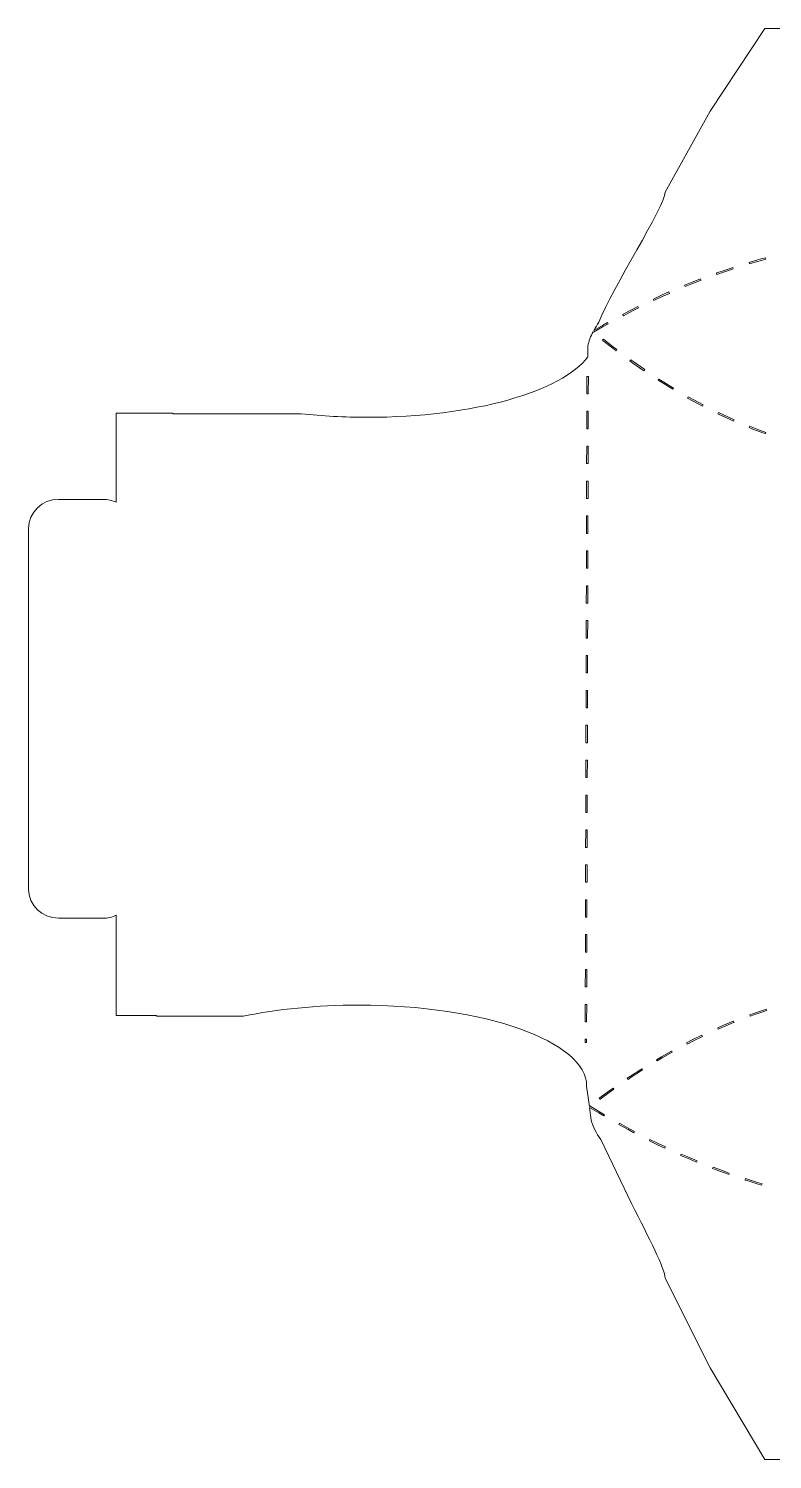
# Model space of a CAD drawing. Header units: centimetres. Extents: x -13.8 to 13.9, y -12.5 to 13.5.
# Drawn here: x -13.8 to -0.25, y -12.5 to 13.54 of the extents above; entities that cross this region are included whole.
import ezdxf

# ---------------------------------------------------------------- set-up
doc = ezdxf.new("R2010")
doc.units = ezdxf.units.CM
doc.header["$MEASUREMENT"] = 0
doc.layers.add('Layer 1', color=7, linetype='Continuous')

msp = doc.modelspace()

# ---------------------------------------------------------------- linework, layer by layer
at = {"layer": 'Layer 1', "color": 22, "lineweight": 18}
for points, knots in [([(-0.39191, 13.53923), (-0.39191, 13.53923), (-1.38576, 12.03771), (-1.38576, 12.03771), (-1.38576, 12.03771), (-1.38576, 12.03771), (-2.20679, 10.56266), (-2.20679, 10.56266), (-2.20679, 10.56266), (-2.20679, 10.30402), (-3.17457, 8.8097), (-3.41147, 8.19878), (-3.41147, 8.19878), (-3.44324, 8.14973), (-3.47562, 8.09861), (-3.5049, 8.04581), (-3.5049, 8.04581), (-3.5049, 8.04581), (-3.34615, 8.13676), (-3.34615, 8.13676), (-3.34615, 8.13676), (-3.34615, 8.13676), (-3.25355, 8.18885), (-3.25355, 8.18885), (-3.25355, 8.18885), (-3.25355, 8.18885), (-3.24115, 8.1657), (-3.24115, 8.1657), (-3.24115, 8.1657), (-3.24115, 8.1657), (-3.33375, 8.11444), (-3.33375, 8.11444), (-3.33375, 8.11444), (-3.33375, 8.11444), (-3.51152, 8.01191), (-3.51152, 8.01191), (-3.51152, 8.01191), (-3.51152, 8.01191), (-3.5173, 8.02266), (-3.5173, 8.02266), (-3.5173, 8.02266), (-3.56171, 7.93923), (-3.59771, 7.85179), (-3.61239, 7.76139), (-3.61239, 7.76139), (-3.61283, 7.67414), (-3.61239, 7.56708), (-3.61239, 7.56708), (-3.61239, 7.56708), (-4.0766, 6.9331), (-5.69982, 6.4641), (-7.63075, 6.4641), (-7.63075, 6.4641), (-8.04973, 6.4641), (-8.45418, 6.48677), (-8.83543, 6.52777), (-8.83543, 6.52777), (-8.83543, 6.52777), (-11.17617, 6.52777), (-11.17617, 6.52777), (-11.17617, 6.52777), (-11.17617, 6.52777), (-11.17617, 6.53107), (-11.17617, 6.53107), (-11.17617, 6.53107), (-11.17617, 6.53632), (-11.18067, 6.54017), (-11.18609, 6.54017), (-11.18609, 6.54017), (-11.18609, 6.54017), (-12.20473, 6.54017), (-12.20473, 6.54017), (-12.20473, 6.54017), (-12.20473, 6.54017), (-12.20473, 4.91794), (-12.20473, 4.91794), (-12.20473, 4.91794), (-12.27671, 4.95157), (-12.35813, 4.97086), (-12.44368, 4.97086), (-12.44368, 4.97086), (-12.44368, 4.97086), (-13.25314, 4.97086), (-13.25314, 4.97086), (-13.25314, 4.97086), (-13.55624, 4.97086), (-13.8005, 4.73442), (-13.8005, 4.44087), (-13.8005, 4.44087), (-13.8005, 4.44087), (-13.8005, -2.12328), (-13.8005, -2.12328), (-13.8005, -2.12328), (-13.8005, -2.41684), (-13.55624, -2.65327), (-13.25314, -2.65327), (-13.25314, -2.65327), (-13.25314, -2.65327), (-12.44368, -2.65327), (-12.44368, -2.65327), (-12.44368, -2.65327), (-12.35813, -2.65328), (-12.27671, -2.63399), (-12.20473, -2.60036), (-12.20473, -2.60036), (-12.20473, -2.60036), (-12.20473, -4.42268), (-12.20473, -4.42268), (-12.20473, -4.42268), (-12.20473, -4.42268), (-11.47051, -4.42268), (-11.47051, -4.42268), (-11.47051, -4.42268), (-11.47051, -4.42268), (-11.47051, -4.43839), (-11.47051, -4.43839), (-11.47051, -4.43839), (-11.47051, -4.43839), (-9.88963, -4.43839), (-9.88963, -4.43839), (-9.88963, -4.43839), (-9.2735, -4.30931), (-8.55492, -4.23499), (-7.78785, -4.23499), (-7.78785, -4.23499), (-5.49553, -4.23498), (-3.63554, -4.89652), (-3.63554, -5.71004), (-3.63554, -5.71004), (-3.63554, -5.71004), (-3.58676, -6.08128), (-3.58676, -6.08128), (-3.58676, -6.08128), (-3.58676, -6.08128), (-3.58014, -6.06971), (-3.58014, -6.06971), (-3.58014, -6.06971), (-3.58014, -6.06971), (-3.4032, -6.17637), (-3.4032, -6.17637), (-3.4032, -6.17637), (-3.4032, -6.17637), (-3.3106, -6.23094), (-3.3106, -6.23094), (-3.3106, -6.23094), (-3.3106, -6.23094), (-3.32383, -6.25326), (-3.32383, -6.25326), (-3.32383, -6.25326), (-3.32383, -6.25326), (-3.41643, -6.19869), (-3.41643, -6.19869), (-3.41643, -6.19869), (-3.41643, -6.19869), (-3.5851, -6.09699), (-3.5851, -6.09699), (-3.5851, -6.09699), (-3.5851, -6.09699), (-3.55451, -6.32933), (-3.55451, -6.32933), (-3.55451, -6.32933), (-3.52232, -6.449), (-3.46148, -6.5663), (-3.37509, -6.67908), (-3.37509, -6.67908), (-3.37509, -6.67908), (-2.81285, -7.85564), (-2.81285, -7.85564), (-2.81285, -7.85564), (-2.50634, -8.45855), (-2.20679, -9.04304), (-2.20679, -9.20254), (-2.20679, -9.20254), (-2.20679, -9.20254), (-1.38576, -10.83717), (-1.38576, -10.83717), (-1.38576, -10.83717), (-1.38576, -10.83717), (-0.39191, -12.50404), (-0.39191, -12.50404), (-0.39191, -12.50404), (-0.39191, -12.50404), (4.77904, -12.50404), (4.77904, -12.50404), (4.77904, -12.50404), (4.77904, -12.50404), (5.53558, -11.06537), (5.53558, -11.06537), (5.53558, -11.06537), (5.53558, -11.06537), (6.20117, -9.52913), (6.20117, -9.52913), (6.20117, -9.52913), (6.20117, -9.52913), (7.4381, -6.74191), (7.4381, -6.74191), (7.4381, -6.74191), (7.57359, -6.58098), (7.68726, -6.41743), (7.74237, -6.22432), (7.74237, -6.22432), (7.74237, -6.22432), (7.66713, -6.27559), (7.66713, -6.27559), (7.66713, -6.27559), (7.66713, -6.27559), (7.65307, -6.25409), (7.65307, -6.25409), (7.65307, -6.25409), (7.65307, -6.25409), (7.72335, -6.20613), (7.72335, -6.20613), (7.72335, -6.20613), (7.72335, -6.20613), (7.57618, -6.09038), (7.57618, -6.09038), (7.57618, -6.09038), (7.57618, -6.09038), (7.57039, -6.08707), (7.57039, -6.08707), (7.57039, -6.08707), (7.57039, -6.08707), (7.58693, -6.06557), (7.58693, -6.06557), (7.58693, -6.06557), (7.58693, -6.06557), (7.59189, -6.06971), (7.59189, -6.06971), (7.59189, -6.06971), (7.59189, -6.06971), (7.75064, -6.19456), (7.75064, -6.19456), (7.75064, -6.19456), (7.76115, -6.15242), (7.7693, -6.10921), (7.77379, -6.06392), (7.77379, -6.06392), (7.77379, -5.25025), (9.2172, -4.59052), (10.99509, -4.59052), (10.99509, -4.59052), (11.33374, -4.59052), (11.65927, -4.6139), (11.96578, -4.65832), (11.96578, -4.65832), (11.96578, -4.65832), (13.85176, -4.65832), (13.85176, -4.65832), (13.85176, -4.65832), (13.85176, -4.65832), (13.85176, 6.29791), (13.85176, 6.29791), (13.85176, 6.29791), (13.85176, 6.29791), (12.43872, 6.29791), (12.43872, 6.29791), (12.43872, 6.29791), (11.97536, 6.17965), (11.4426, 6.11105), (10.87438, 6.11105), (10.87438, 6.11105), (9.33216, 6.11105), (8.04244, 6.60907), (7.72749, 7.27191), (7.72749, 7.27191), (7.72749, 7.27191), (7.72749, 7.31242), (7.72749, 7.31242), (7.72749, 7.31242), (7.75154, 7.50055), (7.71839, 7.65754), (7.67209, 7.81017), (7.67209, 7.81017), (7.67209, 7.81017), (7.53236, 7.70599), (7.53236, 7.70599), (7.53236, 7.70599), (7.53236, 7.70599), (7.5274, 7.70186), (7.5274, 7.70186), (7.5274, 7.70186), (7.5274, 7.70186), (7.51169, 7.72418), (7.51169, 7.72418), (7.51169, 7.72418), (7.51169, 7.72418), (7.51747, 7.72666), (7.51747, 7.72666), (7.51747, 7.72666), (7.51747, 7.72666), (7.66382, 7.83663), (7.66382, 7.83663), (7.66382, 7.83663), (7.66341, 7.83795), (7.66341, 7.83944), (7.66299, 7.84076), (7.66299, 7.84076), (7.66299, 7.84076), (7.59768, 7.88872), (7.59768, 7.88872), (7.59768, 7.88872), (7.59768, 7.88872), (7.61173, 7.90939), (7.61173, 7.90939), (7.61173, 7.90939), (7.61173, 7.90939), (7.64894, 7.8821), (7.64894, 7.8821), (7.64894, 7.8821), (7.6368, 7.91945), (7.62481, 7.95683), (7.61256, 7.99455), (7.61256, 7.99455), (7.54265, 8.20988), (7.24876, 8.72794), (7.24876, 8.72794), (7.24876, 8.72794), (7.24876, 8.72794), (6.20117, 10.85784), (6.20117, 10.85784), (6.20117, 10.85784), (6.20117, 10.85784), (5.53558, 12.24359), (5.53558, 12.24359), (5.53558, 12.24359), (5.53558, 12.24359), (4.77904, 13.53923), (4.77904, 13.53923), (4.77904, 13.53923), (4.77904, 13.53923), (-0.39191, 13.53923), (-0.39191, 13.53923)], [0, 0, 0, 0, 0.01190476, 0.01190476, 0.01190476, 0.01190476, 0.02380952, 0.02380952, 0.02380952, 0.02380952, 0.03571429, 0.03571429, 0.03571429, 0.03571429, 0.04761905, 0.04761905, 0.04761905, 0.04761905, 0.05952381, 0.05952381, 0.05952381, 0.05952381, 0.07142857, 0.07142857, 0.07142857, 0.07142857, 0.08333333, 0.08333333, 0.08333333, 0.08333333, 0.0952381, 0.0952381, 0.0952381, 0.0952381, 0.10714286, 0.10714286, 0.10714286, 0.10714286, 0.11904762, 0.11904762, 0.11904762, 0.11904762, 0.13095238, 0.13095238, 0.13095238, 0.13095238, 0.14285714, 0.14285714, 0.14285714, 0.14285714, 0.1547619, 0.1547619, 0.1547619, 0.1547619, 0.16666667, 0.16666667, 0.16666667, 0.16666667, 0.17857143, 0.17857143, 0.17857143, 0.17857143, 0.19047619, 0.19047619, 0.19047619, 0.19047619, 0.20238095, 0.20238095, 0.20238095, 0.20238095, 0.21428571, 0.21428571, 0.21428571, 0.21428571, 0.22619048, 0.22619048, 0.22619048, 0.22619048, 0.23809524, 0.23809524, 0.23809524, 0.23809524, 0.25, 0.25, 0.25, 0.25, 0.26190476, 0.26190476, 0.26190476, 0.26190476, 0.27380952, 0.27380952, 0.27380952, 0.27380952, 0.28571429, 0.28571429, 0.28571429, 0.28571429, 0.29761905, 0.29761905, 0.29761905, 0.29761905, 0.30952381, 0.30952381, 0.30952381, 0.30952381, 0.32142857, 0.32142857, 0.32142857, 0.32142857, 0.33333333, 0.33333333, 0.33333333, 0.33333333, 0.3452381, 0.3452381, 0.3452381, 0.3452381, 0.35714286, 0.35714286, 0.35714286, 0.35714286, 0.36904762, 0.36904762, 0.36904762, 0.36904762, 0.38095238, 0.38095238, 0.38095238, 0.38095238, 0.39285714, 0.39285714, 0.39285714, 0.39285714, 0.4047619, 0.4047619, 0.4047619, 0.4047619, 0.41666667, 0.41666667, 0.41666667, 0.41666667, 0.42857143, 0.42857143, 0.42857143, 0.42857143, 0.44047619, 0.44047619, 0.44047619, 0.44047619, 0.45238095, 0.45238095, 0.45238095, 0.45238095, 0.46428571, 0.46428571, 0.46428571, 0.46428571, 0.47619048, 0.47619048, 0.47619048, 0.47619048, 0.48809524, 0.48809524, 0.48809524, 0.48809524, 0.5, 0.5, 0.5, 0.5, 0.51190476, 0.51190476, 0.51190476, 0.51190476, 0.52380952, 0.52380952, 0.52380952, 0.52380952, 0.53571429, 0.53571429, 0.53571429, 0.53571429, 0.54761905, 0.54761905, 0.54761905, 0.54761905, 0.55952381, 0.55952381, 0.55952381, 0.55952381, 0.57142857, 0.57142857, 0.57142857, 0.57142857, 0.58333333, 0.58333333, 0.58333333, 0.58333333, 0.5952381, 0.5952381, 0.5952381, 0.5952381, 0.60714286, 0.60714286, 0.60714286, 0.60714286, 0.61904762, 0.61904762, 0.61904762, 0.61904762, 0.63095238, 0.63095238, 0.63095238, 0.63095238, 0.64285714, 0.64285714, 0.64285714, 0.64285714, 0.6547619, 0.6547619, 0.6547619, 0.6547619, 0.66666667, 0.66666667, 0.66666667, 0.66666667, 0.67857143, 0.67857143, 0.67857143, 0.67857143, 0.69047619, 0.69047619, 0.69047619, 0.69047619, 0.70238095, 0.70238095, 0.70238095, 0.70238095, 0.71428571, 0.71428571, 0.71428571, 0.71428571, 0.72619048, 0.72619048, 0.72619048, 0.72619048, 0.73809524, 0.73809524, 0.73809524, 0.73809524, 0.75, 0.75, 0.75, 0.75, 0.76190476, 0.76190476, 0.76190476, 0.76190476, 0.77380952, 0.77380952, 0.77380952, 0.77380952, 0.78571429, 0.78571429, 0.78571429, 0.78571429, 0.79761905, 0.79761905, 0.79761905, 0.79761905, 0.80952381, 0.80952381, 0.80952381, 0.80952381, 0.82142857, 0.82142857, 0.82142857, 0.82142857, 0.83333333, 0.83333333, 0.83333333, 0.83333333, 0.8452381, 0.8452381, 0.8452381, 0.8452381, 0.85714286, 0.85714286, 0.85714286, 0.85714286, 0.86904762, 0.86904762, 0.86904762, 0.86904762, 0.88095238, 0.88095238, 0.88095238, 0.88095238, 0.89285714, 0.89285714, 0.89285714, 0.89285714, 0.9047619, 0.9047619, 0.9047619, 0.9047619, 0.91666667, 0.91666667, 0.91666667, 0.91666667, 0.92857143, 0.92857143, 0.92857143, 0.92857143, 0.94047619, 0.94047619, 0.94047619, 0.94047619, 0.95238095, 0.95238095, 0.95238095, 0.95238095, 0.96428571, 0.96428571, 0.96428571, 0.96428571, 0.97619048, 0.97619048, 0.97619048, 0.97619048, 1, 1, 1, 1]), ([(-0.97482, 9.19096), (-0.97482, 9.19096), (-0.96656, 9.16616), (-0.96656, 9.16616), (-0.96656, 9.16616), (-0.96656, 9.16616), (-0.99549, 9.15706), (-0.99549, 9.15706), (-0.99549, 9.15706), (-0.99549, 9.15706), (-1.17657, 9.09588), (-1.17657, 9.09588), (-1.17657, 9.09588), (-1.17657, 9.09588), (-1.26173, 9.06529), (-1.26173, 9.06529), (-1.26173, 9.06529), (-1.26173, 9.06529), (-1.27, 9.09092), (-1.27, 9.09092), (-1.27, 9.09092), (-1.27, 9.09092), (-1.18484, 9.12068), (-1.18484, 9.12068), (-1.18484, 9.12068), (-1.18484, 9.12068), (-1.00294, 9.18187), (-1.00294, 9.18187), (-1.00294, 9.18187), (-1.00294, 9.18187), (-0.97482, 9.19096), (-0.97482, 9.19096)], [0, 0, 0, 0, 0.11111111, 0.11111111, 0.11111111, 0.11111111, 0.22222222, 0.22222222, 0.22222222, 0.22222222, 0.33333333, 0.33333333, 0.33333333, 0.33333333, 0.44444444, 0.44444444, 0.44444444, 0.44444444, 0.55555556, 0.55555556, 0.55555556, 0.55555556, 0.66666667, 0.66666667, 0.66666667, 0.66666667, 0.77777778, 0.77777778, 0.77777778, 0.77777778, 1, 1, 1, 1]), ([(-0.37786, 9.36708), (-0.37786, 9.36708), (-0.37124, 9.34227), (-0.37124, 9.34227), (-0.37124, 9.34227), (-0.37124, 9.34227), (-0.45227, 9.31995), (-0.45227, 9.31995), (-0.45227, 9.31995), (-0.45227, 9.31995), (-0.63335, 9.26868), (-0.63335, 9.26868), (-0.63335, 9.26868), (-0.63335, 9.26868), (-0.66973, 9.25876), (-0.66973, 9.25876), (-0.66973, 9.25876), (-0.66973, 9.25876), (-0.67717, 9.28357), (-0.67717, 9.28357), (-0.67717, 9.28357), (-0.67717, 9.28357), (-0.64079, 9.29432), (-0.64079, 9.29432), (-0.64079, 9.29432), (-0.64079, 9.29432), (-0.45889, 9.34641), (-0.45889, 9.34641), (-0.45889, 9.34641), (-0.45889, 9.34641), (-0.37786, 9.36708), (-0.37786, 9.36708)], [0, 0, 0, 0, 0.11111111, 0.11111111, 0.11111111, 0.11111111, 0.22222222, 0.22222222, 0.22222222, 0.22222222, 0.33333333, 0.33333333, 0.33333333, 0.33333333, 0.44444444, 0.44444444, 0.44444444, 0.44444444, 0.55555556, 0.55555556, 0.55555556, 0.55555556, 0.66666667, 0.66666667, 0.66666667, 0.66666667, 0.77777778, 0.77777778, 0.77777778, 0.77777778, 1, 1, 1, 1]), ([(-1.56187, 8.9826), (-1.56187, 8.9826), (-1.55277, 8.9578), (-1.55277, 8.9578), (-1.55277, 8.9578), (-1.55277, 8.9578), (-1.71814, 8.89331), (-1.71814, 8.89331), (-1.71814, 8.89331), (-1.71814, 8.89331), (-1.84133, 8.84287), (-1.84133, 8.84287), (-1.84133, 8.84287), (-1.84133, 8.84287), (-1.85126, 8.86685), (-1.85126, 8.86685), (-1.85126, 8.86685), (-1.85126, 8.86685), (-1.72806, 8.91729), (-1.72806, 8.91729), (-1.72806, 8.91729), (-1.72806, 8.91729), (-1.56187, 8.9826), (-1.56187, 8.9826)], [0, 0, 0, 0, 0.14285714, 0.14285714, 0.14285714, 0.14285714, 0.28571429, 0.28571429, 0.28571429, 0.28571429, 0.42857143, 0.42857143, 0.42857143, 0.42857143, 0.57142857, 0.57142857, 0.57142857, 0.57142857, 0.71428571, 0.71428571, 0.71428571, 0.71428571, 1, 1, 1, 1]), ([(-2.13816, 8.74531), (-2.13816, 8.74531), (-2.12742, 8.7205), (-2.12742, 8.7205), (-2.12742, 8.7205), (-2.12742, 8.7205), (-2.25971, 8.6618), (-2.25971, 8.6618), (-2.25971, 8.6618), (-2.25971, 8.6618), (-2.41019, 8.59152), (-2.41019, 8.59152), (-2.41019, 8.59152), (-2.41019, 8.59152), (-2.42094, 8.61549), (-2.42094, 8.61549), (-2.42094, 8.61549), (-2.42094, 8.61549), (-2.27046, 8.68577), (-2.27046, 8.68577), (-2.27046, 8.68577), (-2.27046, 8.68577), (-2.26963, 8.68577), (-2.26963, 8.68577), (-2.26963, 8.68577), (-2.26963, 8.68577), (-2.13816, 8.74531), (-2.13816, 8.74531)], [0, 0, 0, 0, 0.125, 0.125, 0.125, 0.125, 0.25, 0.25, 0.25, 0.25, 0.375, 0.375, 0.375, 0.375, 0.5, 0.5, 0.5, 0.5, 0.625, 0.625, 0.625, 0.625, 0.75, 0.75, 0.75, 0.75, 1, 1, 1, 1]), ([(-2.70206, 8.4799), (-2.70206, 8.4799), (-2.69048, 8.45592), (-2.69048, 8.45592), (-2.69048, 8.45592), (-2.69048, 8.45592), (-2.79797, 8.40217), (-2.79797, 8.40217), (-2.79797, 8.40217), (-2.79797, 8.40217), (-2.96747, 8.3137), (-2.96747, 8.3137), (-2.96747, 8.3137), (-2.96747, 8.3137), (-2.97987, 8.33768), (-2.97987, 8.33768), (-2.97987, 8.33768), (-2.97987, 8.33768), (-2.80954, 8.42533), (-2.80954, 8.42533), (-2.80954, 8.42533), (-2.80954, 8.42533), (-2.70206, 8.4799), (-2.70206, 8.4799)], [0, 0, 0, 0, 0.14285714, 0.14285714, 0.14285714, 0.14285714, 0.28571429, 0.28571429, 0.28571429, 0.28571429, 0.42857143, 0.42857143, 0.42857143, 0.42857143, 0.57142857, 0.57142857, 0.57142857, 0.57142857, 0.71428571, 0.71428571, 0.71428571, 0.71428571, 1, 1, 1, 1]), ([(-3.33044, 7.88789), (-3.33044, 7.88789), (-3.32714, 7.88458), (-3.32714, 7.88458), (-3.32714, 7.88458), (-3.32714, 7.88458), (-3.14441, 7.74154), (-3.14441, 7.74154), (-3.14441, 7.74154), (-3.14441, 7.74154), (-3.14441, 7.74237), (-3.14441, 7.74237), (-3.14441, 7.74237), (-3.14441, 7.74237), (-3.08405, 7.69689), (-3.08405, 7.69689), (-3.08405, 7.69689), (-3.08405, 7.69689), (-3.09893, 7.67622), (-3.09893, 7.67622), (-3.09893, 7.67622), (-3.09893, 7.67622), (-3.15929, 7.7217), (-3.15929, 7.7217), (-3.15929, 7.7217), (-3.15929, 7.7217), (-3.34285, 7.86474), (-3.34285, 7.86474), (-3.34285, 7.86474), (-3.34285, 7.86474), (-3.34698, 7.86805), (-3.34698, 7.86805), (-3.34698, 7.86805), (-3.34698, 7.86805), (-3.33044, 7.88789), (-3.33044, 7.88789)], [0, 0, 0, 0, 0.1, 0.1, 0.1, 0.1, 0.2, 0.2, 0.2, 0.2, 0.3, 0.3, 0.3, 0.3, 0.4, 0.4, 0.4, 0.4, 0.5, 0.5, 0.5, 0.5, 0.6, 0.6, 0.6, 0.6, 0.7, 0.7, 0.7, 0.7, 0.8, 0.8, 0.8, 0.8, 1, 1, 1, 1]), ([(-2.83352, 7.51169), (-2.83352, 7.51169), (-2.77813, 7.472), (-2.77813, 7.472), (-2.77813, 7.472), (-2.77813, 7.472), (-2.59622, 7.34384), (-2.59622, 7.34384), (-2.59622, 7.34384), (-2.59622, 7.34384), (-2.57803, 7.33227), (-2.57803, 7.33227), (-2.57803, 7.33227), (-2.57803, 7.33227), (-2.59292, 7.30994), (-2.59292, 7.30994), (-2.59292, 7.30994), (-2.59292, 7.30994), (-2.61028, 7.32234), (-2.61028, 7.32234), (-2.61028, 7.32234), (-2.61028, 7.32234), (-2.79301, 7.44967), (-2.79301, 7.44967), (-2.79301, 7.44967), (-2.79301, 7.44967), (-2.79383, 7.44967), (-2.79383, 7.44967), (-2.79383, 7.44967), (-2.79383, 7.44967), (-2.8484, 7.49019), (-2.8484, 7.49019), (-2.8484, 7.49019), (-2.8484, 7.49019), (-2.83352, 7.51169), (-2.83352, 7.51169)], [0, 0, 0, 0, 0.1, 0.1, 0.1, 0.1, 0.2, 0.2, 0.2, 0.2, 0.3, 0.3, 0.3, 0.3, 0.4, 0.4, 0.4, 0.4, 0.5, 0.5, 0.5, 0.5, 0.6, 0.6, 0.6, 0.6, 0.7, 0.7, 0.7, 0.7, 0.8, 0.8, 0.8, 0.8, 1, 1, 1, 1]), ([(-3.63141, 7.20824), (-3.63141, 7.20824), (-3.60495, 7.20824), (-3.60495, 7.20824), (-3.60495, 7.20824), (-3.60495, 7.20824), (-3.60577, 6.89074), (-3.60577, 6.89074), (-3.60577, 6.89074), (-3.60577, 6.89074), (-3.63223, 6.89074), (-3.63223, 6.89074), (-3.63223, 6.89074), (-3.63223, 6.89074), (-3.63141, 7.20824), (-3.63141, 7.20824)], [0, 0, 0, 0, 0.2, 0.2, 0.2, 0.2, 0.4, 0.4, 0.4, 0.4, 0.6, 0.6, 0.6, 0.6, 1, 1, 1, 1]), ([(-2.31841, 7.16029), (-2.31841, 7.16029), (-2.23077, 7.10406), (-2.23077, 7.10406), (-2.23077, 7.10406), (-2.23077, 7.10406), (-2.05383, 6.99492), (-2.05383, 6.99492), (-2.05383, 6.99492), (-2.05383, 6.99492), (-2.06788, 6.97342), (-2.06788, 6.97342), (-2.06788, 6.97342), (-2.06788, 6.97342), (-2.24482, 7.08257), (-2.24482, 7.08257), (-2.24482, 7.08257), (-2.24482, 7.08257), (-2.33247, 7.13879), (-2.33247, 7.13879), (-2.33247, 7.13879), (-2.33247, 7.13879), (-2.31841, 7.16029), (-2.31841, 7.16029)], [0, 0, 0, 0, 0.14285714, 0.14285714, 0.14285714, 0.14285714, 0.28571429, 0.28571429, 0.28571429, 0.28571429, 0.42857143, 0.42857143, 0.42857143, 0.42857143, 0.57142857, 0.57142857, 0.57142857, 0.57142857, 0.71428571, 0.71428571, 0.71428571, 0.71428571, 1, 1, 1, 1]), ([(-1.78511, 6.83865), (-1.78511, 6.83865), (-1.68589, 6.78326), (-1.68589, 6.78326), (-1.68589, 6.78326), (-1.68589, 6.78326), (-1.51143, 6.69065), (-1.51143, 6.69065), (-1.51143, 6.69065), (-1.51143, 6.69065), (-1.52383, 6.66667), (-1.52383, 6.66667), (-1.52383, 6.66667), (-1.52383, 6.66667), (-1.69747, 6.7601), (-1.69747, 6.7601), (-1.69747, 6.7601), (-1.69747, 6.7601), (-1.79751, 6.8155), (-1.79751, 6.8155), (-1.79751, 6.8155), (-1.79751, 6.8155), (-1.78511, 6.83865), (-1.78511, 6.83865)], [0, 0, 0, 0, 0.14285714, 0.14285714, 0.14285714, 0.14285714, 0.28571429, 0.28571429, 0.28571429, 0.28571429, 0.42857143, 0.42857143, 0.42857143, 0.42857143, 0.57142857, 0.57142857, 0.57142857, 0.57142857, 0.71428571, 0.71428571, 0.71428571, 0.71428571, 1, 1, 1, 1]), ([(-3.63306, 6.57324), (-3.63306, 6.57324), (-3.6066, 6.57324), (-3.6066, 6.57324), (-3.6066, 6.57324), (-3.6066, 6.57324), (-3.60743, 6.25574), (-3.60743, 6.25574), (-3.60743, 6.25574), (-3.60743, 6.25574), (-3.63389, 6.25574), (-3.63389, 6.25574), (-3.63389, 6.25574), (-3.63389, 6.25574), (-3.63306, 6.57324), (-3.63306, 6.57324)], [0, 0, 0, 0, 0.2, 0.2, 0.2, 0.2, 0.4, 0.4, 0.4, 0.4, 0.6, 0.6, 0.6, 0.6, 1, 1, 1, 1]), ([(-1.23279, 6.55092), (-1.23279, 6.55092), (-1.14184, 6.50627), (-1.14184, 6.50627), (-1.14184, 6.50627), (-1.14184, 6.50627), (-1.14184, 6.5071), (-1.14184, 6.5071), (-1.14184, 6.5071), (-1.14184, 6.5071), (-0.96077, 6.42441), (-0.96077, 6.42441), (-0.96077, 6.42441), (-0.96077, 6.42441), (-0.95085, 6.42028), (-0.95085, 6.42028), (-0.95085, 6.42028), (-0.95085, 6.42028), (-0.9616, 6.3963), (-0.9616, 6.3963), (-0.9616, 6.3963), (-0.9616, 6.3963), (-0.97069, 6.40126), (-0.97069, 6.40126), (-0.97069, 6.40126), (-0.97069, 6.40126), (-1.15176, 6.48312), (-1.15176, 6.48312), (-1.15176, 6.48312), (-1.15176, 6.48312), (-1.15259, 6.48395), (-1.15259, 6.48395), (-1.15259, 6.48395), (-1.15259, 6.48395), (-1.24437, 6.52777), (-1.24437, 6.52777), (-1.24437, 6.52777), (-1.24437, 6.52777), (-1.23279, 6.55092), (-1.23279, 6.55092)], [0, 0, 0, 0, 0.09090909, 0.09090909, 0.09090909, 0.09090909, 0.18181818, 0.18181818, 0.18181818, 0.18181818, 0.27272727, 0.27272727, 0.27272727, 0.27272727, 0.36363636, 0.36363636, 0.36363636, 0.36363636, 0.45454545, 0.45454545, 0.45454545, 0.45454545, 0.54545455, 0.54545455, 0.54545455, 0.54545455, 0.63636364, 0.63636364, 0.63636364, 0.63636364, 0.72727273, 0.72727273, 0.72727273, 0.72727273, 0.81818182, 0.81818182, 0.81818182, 0.81818182, 1, 1, 1, 1]), ([(-0.66394, 6.30039), (-0.66394, 6.30039), (-0.59945, 6.27476), (-0.59945, 6.27476), (-0.59945, 6.27476), (-0.59945, 6.27476), (-0.4192, 6.20696), (-0.4192, 6.20696), (-0.4192, 6.20696), (-0.4192, 6.20696), (-0.3729, 6.19042), (-0.3729, 6.19042), (-0.3729, 6.19042), (-0.3729, 6.19042), (-0.38199, 6.16645), (-0.38199, 6.16645), (-0.38199, 6.16645), (-0.38199, 6.16645), (-0.42829, 6.18215), (-0.42829, 6.18215), (-0.42829, 6.18215), (-0.42829, 6.18215), (-0.60854, 6.24995), (-0.60854, 6.24995), (-0.60854, 6.24995), (-0.60854, 6.24995), (-0.67303, 6.27641), (-0.67303, 6.27641), (-0.67303, 6.27641), (-0.67303, 6.27641), (-0.66394, 6.30039), (-0.66394, 6.30039)], [0, 0, 0, 0, 0.11111111, 0.11111111, 0.11111111, 0.11111111, 0.22222222, 0.22222222, 0.22222222, 0.22222222, 0.33333333, 0.33333333, 0.33333333, 0.33333333, 0.44444444, 0.44444444, 0.44444444, 0.44444444, 0.55555556, 0.55555556, 0.55555556, 0.55555556, 0.66666667, 0.66666667, 0.66666667, 0.66666667, 0.77777778, 0.77777778, 0.77777778, 0.77777778, 1, 1, 1, 1]), ([(-3.63471, 5.93824), (-3.63471, 5.93824), (-3.60826, 5.93824), (-3.60826, 5.93824), (-3.60826, 5.93824), (-3.60826, 5.93824), (-3.60908, 5.62074), (-3.60908, 5.62074), (-3.60908, 5.62074), (-3.60908, 5.62074), (-3.63554, 5.62074), (-3.63554, 5.62074), (-3.63554, 5.62074), (-3.63554, 5.62074), (-3.63471, 5.93824), (-3.63471, 5.93824)], [0, 0, 0, 0, 0.2, 0.2, 0.2, 0.2, 0.4, 0.4, 0.4, 0.4, 0.6, 0.6, 0.6, 0.6, 1, 1, 1, 1]), ([(-3.63637, 5.30324), (-3.63637, 5.30324), (-3.60991, 5.30324), (-3.60991, 5.30324), (-3.60991, 5.30324), (-3.60991, 5.30324), (-3.61074, 4.98574), (-3.61074, 4.98574), (-3.61074, 4.98574), (-3.61074, 4.98574), (-3.63719, 4.98574), (-3.63719, 4.98574), (-3.63719, 4.98574), (-3.63719, 4.98574), (-3.63637, 5.30324), (-3.63637, 5.30324)], [0, 0, 0, 0, 0.2, 0.2, 0.2, 0.2, 0.4, 0.4, 0.4, 0.4, 0.6, 0.6, 0.6, 0.6, 1, 1, 1, 1]), ([(-3.63802, 4.66824), (-3.63802, 4.66824), (-3.61156, 4.66824), (-3.61156, 4.66824), (-3.61156, 4.66824), (-3.61156, 4.66824), (-3.61239, 4.35074), (-3.61239, 4.35074), (-3.61239, 4.35074), (-3.61239, 4.35074), (-3.63885, 4.35074), (-3.63885, 4.35074), (-3.63885, 4.35074), (-3.63885, 4.35074), (-3.63802, 4.66824), (-3.63802, 4.66824)], [0, 0, 0, 0, 0.2, 0.2, 0.2, 0.2, 0.4, 0.4, 0.4, 0.4, 0.6, 0.6, 0.6, 0.6, 1, 1, 1, 1]), ([(-3.63967, 4.03324), (-3.63967, 4.03324), (-3.61322, 4.03324), (-3.61322, 4.03324), (-3.61322, 4.03324), (-3.61322, 4.03324), (-3.61404, 3.71574), (-3.61404, 3.71574), (-3.61404, 3.71574), (-3.61404, 3.71574), (-3.6405, 3.71574), (-3.6405, 3.71574), (-3.6405, 3.71574), (-3.6405, 3.71574), (-3.63967, 4.03324), (-3.63967, 4.03324)], [0, 0, 0, 0, 0.2, 0.2, 0.2, 0.2, 0.4, 0.4, 0.4, 0.4, 0.6, 0.6, 0.6, 0.6, 1, 1, 1, 1]), ([(-3.64133, 3.39824), (-3.64133, 3.39824), (-3.61487, 3.39824), (-3.61487, 3.39824), (-3.61487, 3.39824), (-3.61487, 3.39824), (-3.6157, 3.08074), (-3.6157, 3.08074), (-3.6157, 3.08074), (-3.6157, 3.08074), (-3.64215, 3.08074), (-3.64215, 3.08074), (-3.64215, 3.08074), (-3.64215, 3.08074), (-3.64133, 3.39824), (-3.64133, 3.39824)], [0, 0, 0, 0, 0.2, 0.2, 0.2, 0.2, 0.4, 0.4, 0.4, 0.4, 0.6, 0.6, 0.6, 0.6, 1, 1, 1, 1]), ([(-3.64298, 2.76324), (-3.64298, 2.76324), (-3.61652, 2.76324), (-3.61652, 2.76324), (-3.61652, 2.76324), (-3.61652, 2.76324), (-3.61735, 2.44574), (-3.61735, 2.44574), (-3.61735, 2.44574), (-3.61735, 2.44574), (-3.64381, 2.44574), (-3.64381, 2.44574), (-3.64381, 2.44574), (-3.64381, 2.44574), (-3.64298, 2.76324), (-3.64298, 2.76324)], [0, 0, 0, 0, 0.2, 0.2, 0.2, 0.2, 0.4, 0.4, 0.4, 0.4, 0.6, 0.6, 0.6, 0.6, 1, 1, 1, 1]), ([(-3.64464, 2.12824), (-3.64464, 2.12824), (-3.61818, 2.12824), (-3.61818, 2.12824), (-3.61818, 2.12824), (-3.61818, 2.12824), (-3.619, 1.81074), (-3.619, 1.81074), (-3.619, 1.81074), (-3.619, 1.81074), (-3.64546, 1.81074), (-3.64546, 1.81074), (-3.64546, 1.81074), (-3.64546, 1.81074), (-3.64464, 2.12824), (-3.64464, 2.12824)], [0, 0, 0, 0, 0.2, 0.2, 0.2, 0.2, 0.4, 0.4, 0.4, 0.4, 0.6, 0.6, 0.6, 0.6, 1, 1, 1, 1]), ([(-3.64629, 1.49324), (-3.64629, 1.49324), (-3.61983, 1.49324), (-3.61983, 1.49324), (-3.61983, 1.49324), (-3.61983, 1.49324), (-3.62066, 1.17574), (-3.62066, 1.17574), (-3.62066, 1.17574), (-3.62066, 1.17574), (-3.64712, 1.17574), (-3.64712, 1.17574), (-3.64712, 1.17574), (-3.64712, 1.17574), (-3.64629, 1.49324), (-3.64629, 1.49324)], [0, 0, 0, 0, 0.2, 0.2, 0.2, 0.2, 0.4, 0.4, 0.4, 0.4, 0.6, 0.6, 0.6, 0.6, 1, 1, 1, 1]), ([(-3.64794, 0.85824), (-3.64794, 0.85824), (-3.62148, 0.85824), (-3.62148, 0.85824), (-3.62148, 0.85824), (-3.62148, 0.85824), (-3.62231, 0.54074), (-3.62231, 0.54074), (-3.62231, 0.54074), (-3.62231, 0.54074), (-3.64877, 0.54074), (-3.64877, 0.54074), (-3.64877, 0.54074), (-3.64877, 0.54074), (-3.64794, 0.85824), (-3.64794, 0.85824)], [0, 0, 0, 0, 0.2, 0.2, 0.2, 0.2, 0.4, 0.4, 0.4, 0.4, 0.6, 0.6, 0.6, 0.6, 1, 1, 1, 1]), ([(-3.6496, 0.22324), (-3.6496, 0.22324), (-3.62314, 0.22324), (-3.62314, 0.22324), (-3.62314, 0.22324), (-3.62314, 0.22324), (-3.62396, -0.09426), (-3.62396, -0.09426), (-3.62396, -0.09426), (-3.62396, -0.09426), (-3.65042, -0.09426), (-3.65042, -0.09426), (-3.65042, -0.09426), (-3.65042, -0.09426), (-3.6496, 0.22324), (-3.6496, 0.22324)], [0, 0, 0, 0, 0.2, 0.2, 0.2, 0.2, 0.4, 0.4, 0.4, 0.4, 0.6, 0.6, 0.6, 0.6, 1, 1, 1, 1]), ([(-3.65125, -0.41176), (-3.65125, -0.41176), (-3.62479, -0.41176), (-3.62479, -0.41176), (-3.62479, -0.41176), (-3.62479, -0.41176), (-3.62562, -0.72926), (-3.62562, -0.72926), (-3.62562, -0.72926), (-3.62562, -0.72926), (-3.65208, -0.72926), (-3.65208, -0.72926), (-3.65208, -0.72926), (-3.65208, -0.72926), (-3.65125, -0.41176), (-3.65125, -0.41176)], [0, 0, 0, 0, 0.2, 0.2, 0.2, 0.2, 0.4, 0.4, 0.4, 0.4, 0.6, 0.6, 0.6, 0.6, 1, 1, 1, 1]), ([(-3.6529, -1.04676), (-3.6529, -1.04676), (-3.62645, -1.04676), (-3.62645, -1.04676), (-3.62645, -1.04676), (-3.62645, -1.04676), (-3.62727, -1.36426), (-3.62727, -1.36426), (-3.62727, -1.36426), (-3.62727, -1.36426), (-3.65373, -1.36426), (-3.65373, -1.36426), (-3.65373, -1.36426), (-3.65373, -1.36426), (-3.6529, -1.04676), (-3.6529, -1.04676)], [0, 0, 0, 0, 0.2, 0.2, 0.2, 0.2, 0.4, 0.4, 0.4, 0.4, 0.6, 0.6, 0.6, 0.6, 1, 1, 1, 1]), ([(-3.65456, -1.68176), (-3.65456, -1.68176), (-3.6281, -1.68176), (-3.6281, -1.68176), (-3.6281, -1.68176), (-3.6281, -1.68176), (-3.62893, -1.99926), (-3.62893, -1.99926), (-3.62893, -1.99926), (-3.62893, -1.99926), (-3.65538, -1.99926), (-3.65538, -1.99926), (-3.65538, -1.99926), (-3.65538, -1.99926), (-3.65456, -1.68176), (-3.65456, -1.68176)], [0, 0, 0, 0, 0.2, 0.2, 0.2, 0.2, 0.4, 0.4, 0.4, 0.4, 0.6, 0.6, 0.6, 0.6, 1, 1, 1, 1]), ([(-3.65621, -2.31676), (-3.65621, -2.31676), (-3.62975, -2.31676), (-3.62975, -2.31676), (-3.62975, -2.31676), (-3.62975, -2.31676), (-3.63058, -2.63426), (-3.63058, -2.63426), (-3.63058, -2.63426), (-3.63058, -2.63426), (-3.65704, -2.63426), (-3.65704, -2.63426), (-3.65704, -2.63426), (-3.65704, -2.63426), (-3.65621, -2.31676), (-3.65621, -2.31676)], [0, 0, 0, 0, 0.2, 0.2, 0.2, 0.2, 0.4, 0.4, 0.4, 0.4, 0.6, 0.6, 0.6, 0.6, 1, 1, 1, 1]), ([(-3.65786, -2.95176), (-3.65786, -2.95176), (-3.63141, -2.95176), (-3.63141, -2.95176), (-3.63141, -2.95176), (-3.63141, -2.95176), (-3.63223, -3.26926), (-3.63223, -3.26926), (-3.63223, -3.26926), (-3.63223, -3.26926), (-3.65869, -3.26926), (-3.65869, -3.26926), (-3.65869, -3.26926), (-3.65869, -3.26926), (-3.65786, -2.95176), (-3.65786, -2.95176)], [0, 0, 0, 0, 0.2, 0.2, 0.2, 0.2, 0.4, 0.4, 0.4, 0.4, 0.6, 0.6, 0.6, 0.6, 1, 1, 1, 1]), ([(-3.65952, -3.58676), (-3.65952, -3.58676), (-3.63306, -3.58676), (-3.63306, -3.58676), (-3.63306, -3.58676), (-3.63306, -3.58676), (-3.63389, -3.90426), (-3.63389, -3.90426), (-3.63389, -3.90426), (-3.63389, -3.90426), (-3.66035, -3.90426), (-3.66035, -3.90426), (-3.66035, -3.90426), (-3.66035, -3.90426), (-3.65952, -3.58676), (-3.65952, -3.58676)], [0, 0, 0, 0, 0.2, 0.2, 0.2, 0.2, 0.4, 0.4, 0.4, 0.4, 0.6, 0.6, 0.6, 0.6, 1, 1, 1, 1]), ([(-3.66117, -4.22176), (-3.66117, -4.22176), (-3.63471, -4.22176), (-3.63471, -4.22176), (-3.63471, -4.22176), (-3.63471, -4.22176), (-3.63554, -4.53926), (-3.63554, -4.53926), (-3.63554, -4.53926), (-3.63554, -4.53926), (-3.662, -4.53926), (-3.662, -4.53926), (-3.662, -4.53926), (-3.662, -4.53926), (-3.66117, -4.22176), (-3.66117, -4.22176)], [0, 0, 0, 0, 0.2, 0.2, 0.2, 0.2, 0.4, 0.4, 0.4, 0.4, 0.6, 0.6, 0.6, 0.6, 1, 1, 1, 1]), ([(-0.36711, -4.31105), (-0.36711, -4.31105), (-0.35884, -4.33586), (-0.35884, -4.33586), (-0.35884, -4.33586), (-0.35884, -4.33586), (-0.40597, -4.35074), (-0.40597, -4.35074), (-0.40597, -4.35074), (-0.40597, -4.35074), (-0.59035, -4.41358), (-0.59035, -4.41358), (-0.59035, -4.41358), (-0.59035, -4.41358), (-0.65567, -4.43756), (-0.65567, -4.43756), (-0.65567, -4.43756), (-0.65567, -4.43756), (-0.66477, -4.41275), (-0.66477, -4.41275), (-0.66477, -4.41275), (-0.66477, -4.41275), (-0.59862, -4.38878), (-0.59862, -4.38878), (-0.59862, -4.38878), (-0.59862, -4.38878), (-0.41424, -4.32594), (-0.41424, -4.32594), (-0.41424, -4.32594), (-0.41424, -4.32594), (-0.36711, -4.31105), (-0.36711, -4.31105)], [0, 0, 0, 0, 0.11111111, 0.11111111, 0.11111111, 0.11111111, 0.22222222, 0.22222222, 0.22222222, 0.22222222, 0.33333333, 0.33333333, 0.33333333, 0.33333333, 0.44444444, 0.44444444, 0.44444444, 0.44444444, 0.55555556, 0.55555556, 0.55555556, 0.55555556, 0.66666667, 0.66666667, 0.66666667, 0.66666667, 0.77777778, 0.77777778, 0.77777778, 0.77777778, 1, 1, 1, 1]), ([(-0.95911, -4.5252), (-0.95911, -4.5252), (-0.94919, -4.54918), (-0.94919, -4.54918), (-0.94919, -4.54918), (-0.94919, -4.54918), (-0.95911, -4.55331), (-0.95911, -4.55331), (-0.95911, -4.55331), (-0.95911, -4.55331), (-1.14432, -4.63104), (-1.14432, -4.63104), (-1.14432, -4.63104), (-1.14432, -4.63104), (-1.14432, -4.63021), (-1.14432, -4.63021), (-1.14432, -4.63021), (-1.14432, -4.63021), (-1.23775, -4.67238), (-1.23775, -4.67238), (-1.23775, -4.67238), (-1.23775, -4.67238), (-1.2485, -4.6484), (-1.2485, -4.6484), (-1.2485, -4.6484), (-1.2485, -4.6484), (-1.15507, -4.60706), (-1.15507, -4.60706), (-1.15507, -4.60706), (-1.15507, -4.60706), (-1.15424, -4.60623), (-1.15424, -4.60623), (-1.15424, -4.60623), (-1.15424, -4.60623), (-0.96904, -4.52934), (-0.96904, -4.52934), (-0.96904, -4.52934), (-0.96904, -4.52934), (-0.95911, -4.5252), (-0.95911, -4.5252)], [0, 0, 0, 0, 0.09090909, 0.09090909, 0.09090909, 0.09090909, 0.18181818, 0.18181818, 0.18181818, 0.18181818, 0.27272727, 0.27272727, 0.27272727, 0.27272727, 0.36363636, 0.36363636, 0.36363636, 0.36363636, 0.45454545, 0.45454545, 0.45454545, 0.45454545, 0.54545455, 0.54545455, 0.54545455, 0.54545455, 0.63636364, 0.63636364, 0.63636364, 0.63636364, 0.72727273, 0.72727273, 0.72727273, 0.72727273, 0.81818182, 0.81818182, 0.81818182, 0.81818182, 1, 1, 1, 1]), ([(-3.66283, -4.85676), (-3.66283, -4.85676), (-3.63637, -4.85676), (-3.63637, -4.85676), (-3.63637, -4.85676), (-3.63637, -4.85676), (-3.63719, -4.91298), (-3.63719, -4.91298), (-3.63719, -4.91298), (-3.63719, -4.91298), (-3.66365, -4.91298), (-3.66365, -4.91298), (-3.66365, -4.91298), (-3.66365, -4.91298), (-3.66283, -4.85676), (-3.66283, -4.85676)], [0, 0, 0, 0, 0.2, 0.2, 0.2, 0.2, 0.4, 0.4, 0.4, 0.4, 0.6, 0.6, 0.6, 0.6, 1, 1, 1, 1]), ([(-1.53458, -4.77986), (-1.53458, -4.77986), (-1.52301, -4.80384), (-1.52301, -4.80384), (-1.52301, -4.80384), (-1.52301, -4.80384), (-1.7016, -4.89148), (-1.7016, -4.89148), (-1.7016, -4.89148), (-1.7016, -4.89148), (-1.8033, -4.9444), (-1.8033, -4.9444), (-1.8033, -4.9444), (-1.8033, -4.9444), (-1.8157, -4.92125), (-1.8157, -4.92125), (-1.8157, -4.92125), (-1.8157, -4.92125), (-1.71318, -4.86833), (-1.71318, -4.86833), (-1.71318, -4.86833), (-1.71318, -4.86833), (-1.53458, -4.77986), (-1.53458, -4.77986)], [0, 0, 0, 0, 0.14285714, 0.14285714, 0.14285714, 0.14285714, 0.28571429, 0.28571429, 0.28571429, 0.28571429, 0.42857143, 0.42857143, 0.42857143, 0.42857143, 0.57142857, 0.57142857, 0.57142857, 0.57142857, 0.71428571, 0.71428571, 0.71428571, 0.71428571, 1, 1, 1, 1]), ([(-2.09269, -5.0709), (-2.09269, -5.0709), (-2.07946, -5.09323), (-2.07946, -5.09323), (-2.07946, -5.09323), (-2.07946, -5.09323), (-2.26136, -5.19741), (-2.26136, -5.19741), (-2.26136, -5.19741), (-2.26136, -5.19741), (-2.35148, -5.25115), (-2.35148, -5.25115), (-2.35148, -5.25115), (-2.35148, -5.25115), (-2.36471, -5.22883), (-2.36471, -5.22883), (-2.36471, -5.22883), (-2.36471, -5.22883), (-2.27459, -5.17508), (-2.27459, -5.17508), (-2.27459, -5.17508), (-2.27459, -5.17508), (-2.09269, -5.0709), (-2.09269, -5.0709)], [0, 0, 0, 0, 0.14285714, 0.14285714, 0.14285714, 0.14285714, 0.28571429, 0.28571429, 0.28571429, 0.28571429, 0.42857143, 0.42857143, 0.42857143, 0.42857143, 0.57142857, 0.57142857, 0.57142857, 0.57142857, 0.71428571, 0.71428571, 0.71428571, 0.71428571, 1, 1, 1, 1]), ([(-2.6326, -5.39337), (-2.6326, -5.39337), (-2.61855, -5.41569), (-2.61855, -5.41569), (-2.61855, -5.41569), (-2.61855, -5.41569), (-2.63674, -5.42727), (-2.63674, -5.42727), (-2.63674, -5.42727), (-2.63674, -5.42727), (-2.82443, -5.54964), (-2.82443, -5.54964), (-2.82443, -5.54964), (-2.82443, -5.54964), (-2.88148, -5.58767), (-2.88148, -5.58767), (-2.88148, -5.58767), (-2.88148, -5.58767), (-2.89553, -5.56617), (-2.89553, -5.56617), (-2.89553, -5.56617), (-2.89553, -5.56617), (-2.83931, -5.52731), (-2.83931, -5.52731), (-2.83931, -5.52731), (-2.83931, -5.52731), (-2.83848, -5.52731), (-2.83848, -5.52731), (-2.83848, -5.52731), (-2.83848, -5.52731), (-2.65079, -5.40494), (-2.65079, -5.40494), (-2.65079, -5.40494), (-2.65079, -5.40494), (-2.6326, -5.39337), (-2.6326, -5.39337)], [0, 0, 0, 0, 0.1, 0.1, 0.1, 0.1, 0.2, 0.2, 0.2, 0.2, 0.3, 0.3, 0.3, 0.3, 0.4, 0.4, 0.4, 0.4, 0.5, 0.5, 0.5, 0.5, 0.6, 0.6, 0.6, 0.6, 0.7, 0.7, 0.7, 0.7, 0.8, 0.8, 0.8, 0.8, 1, 1, 1, 1]), ([(-3.15433, -5.74477), (-3.15433, -5.74477), (-3.13945, -5.76626), (-3.13945, -5.76626), (-3.13945, -5.76626), (-3.13945, -5.76626), (-3.20146, -5.81008), (-3.20146, -5.81008), (-3.20146, -5.81008), (-3.20146, -5.81008), (-3.20146, -5.80926), (-3.20146, -5.80926), (-3.20146, -5.80926), (-3.20146, -5.80926), (-3.38997, -5.94734), (-3.38997, -5.94734), (-3.38997, -5.94734), (-3.38997, -5.94734), (-3.39411, -5.95064), (-3.39411, -5.95064), (-3.39411, -5.95064), (-3.39411, -5.95064), (-3.40982, -5.92997), (-3.40982, -5.92997), (-3.40982, -5.92997), (-3.40982, -5.92997), (-3.40568, -5.92667), (-3.40568, -5.92667), (-3.40568, -5.92667), (-3.40568, -5.92667), (-3.21634, -5.78859), (-3.21634, -5.78859), (-3.21634, -5.78859), (-3.21634, -5.78859), (-3.15433, -5.74477), (-3.15433, -5.74477)], [0, 0, 0, 0, 0.1, 0.1, 0.1, 0.1, 0.2, 0.2, 0.2, 0.2, 0.3, 0.3, 0.3, 0.3, 0.4, 0.4, 0.4, 0.4, 0.5, 0.5, 0.5, 0.5, 0.6, 0.6, 0.6, 0.6, 0.7, 0.7, 0.7, 0.7, 0.8, 0.8, 0.8, 0.8, 1, 1, 1, 1]), ([(-3.03775, -6.38638), (-3.03775, -6.38638), (-2.86908, -6.47898), (-2.86908, -6.47898), (-2.86908, -6.47898), (-2.86908, -6.47898), (-2.76159, -6.53604), (-2.76159, -6.53604), (-2.76159, -6.53604), (-2.76159, -6.53604), (-2.77399, -6.55919), (-2.77399, -6.55919), (-2.77399, -6.55919), (-2.77399, -6.55919), (-2.88148, -6.50214), (-2.88148, -6.50214), (-2.88148, -6.50214), (-2.88148, -6.50214), (-3.05098, -6.40953), (-3.05098, -6.40953), (-3.05098, -6.40953), (-3.05098, -6.40953), (-3.03775, -6.38638), (-3.03775, -6.38638)], [0, 0, 0, 0, 0.14285714, 0.14285714, 0.14285714, 0.14285714, 0.28571429, 0.28571429, 0.28571429, 0.28571429, 0.42857143, 0.42857143, 0.42857143, 0.42857143, 0.57142857, 0.57142857, 0.57142857, 0.57142857, 0.71428571, 0.71428571, 0.71428571, 0.71428571, 1, 1, 1, 1]), ([(-2.48212, -6.67908), (-2.48212, -6.67908), (-2.33164, -6.75349), (-2.33164, -6.75349), (-2.33164, -6.75349), (-2.33164, -6.75349), (-2.20018, -6.81633), (-2.20018, -6.81633), (-2.20018, -6.81633), (-2.20018, -6.81633), (-2.21092, -6.84031), (-2.21092, -6.84031), (-2.21092, -6.84031), (-2.21092, -6.84031), (-2.34239, -6.77747), (-2.34239, -6.77747), (-2.34239, -6.77747), (-2.34239, -6.77747), (-2.34322, -6.77747), (-2.34322, -6.77747), (-2.34322, -6.77747), (-2.34322, -6.77747), (-2.4937, -6.70305), (-2.4937, -6.70305), (-2.4937, -6.70305), (-2.4937, -6.70305), (-2.48212, -6.67908), (-2.48212, -6.67908)], [0, 0, 0, 0, 0.125, 0.125, 0.125, 0.125, 0.25, 0.25, 0.25, 0.25, 0.375, 0.375, 0.375, 0.375, 0.5, 0.5, 0.5, 0.5, 0.625, 0.625, 0.625, 0.625, 0.75, 0.75, 0.75, 0.75, 1, 1, 1, 1]), ([(-1.9141, -6.94614), (-1.9141, -6.94614), (-1.7909, -6.99988), (-1.7909, -6.99988), (-1.7909, -6.99988), (-1.7909, -6.99988), (-1.62553, -7.06934), (-1.62553, -7.06934), (-1.62553, -7.06934), (-1.62553, -7.06934), (-1.63546, -7.09414), (-1.63546, -7.09414), (-1.63546, -7.09414), (-1.63546, -7.09414), (-1.80165, -7.02386), (-1.80165, -7.02386), (-1.80165, -7.02386), (-1.80165, -7.02386), (-1.92484, -6.97012), (-1.92484, -6.97012), (-1.92484, -6.97012), (-1.92484, -6.97012), (-1.9141, -6.94614), (-1.9141, -6.94614)], [0, 0, 0, 0, 0.14285714, 0.14285714, 0.14285714, 0.14285714, 0.28571429, 0.28571429, 0.28571429, 0.28571429, 0.42857143, 0.42857143, 0.42857143, 0.42857143, 0.57142857, 0.57142857, 0.57142857, 0.57142857, 0.71428571, 0.71428571, 0.71428571, 0.71428571, 1, 1, 1, 1]), ([(-1.33367, -7.18509), (-1.33367, -7.18509), (-1.2485, -7.21734), (-1.2485, -7.21734), (-1.2485, -7.21734), (-1.2485, -7.21734), (-1.06743, -7.28348), (-1.06743, -7.28348), (-1.06743, -7.28348), (-1.06743, -7.28348), (-1.03849, -7.2934), (-1.03849, -7.2934), (-1.03849, -7.2934), (-1.03849, -7.2934), (-1.04758, -7.31821), (-1.04758, -7.31821), (-1.04758, -7.31821), (-1.04758, -7.31821), (-1.0757, -7.30829), (-1.0757, -7.30829), (-1.0757, -7.30829), (-1.0757, -7.30829), (-1.2576, -7.24214), (-1.2576, -7.24214), (-1.2576, -7.24214), (-1.2576, -7.24214), (-1.34276, -7.2099), (-1.34276, -7.2099), (-1.34276, -7.2099), (-1.34276, -7.2099), (-1.33367, -7.18509), (-1.33367, -7.18509)], [0, 0, 0, 0, 0.11111111, 0.11111111, 0.11111111, 0.11111111, 0.22222222, 0.22222222, 0.22222222, 0.22222222, 0.33333333, 0.33333333, 0.33333333, 0.33333333, 0.44444444, 0.44444444, 0.44444444, 0.44444444, 0.55555556, 0.55555556, 0.55555556, 0.55555556, 0.66666667, 0.66666667, 0.66666667, 0.66666667, 0.77777778, 0.77777778, 0.77777778, 0.77777778, 1, 1, 1, 1]), ([(-0.74083, -7.39428), (-0.74083, -7.39428), (-0.70445, -7.40585), (-0.70445, -7.40585), (-0.70445, -7.40585), (-0.70445, -7.40585), (-0.52255, -7.46208), (-0.52255, -7.46208), (-0.52255, -7.46208), (-0.52255, -7.46208), (-0.4407, -7.48605), (-0.4407, -7.48605), (-0.4407, -7.48605), (-0.4407, -7.48605), (-0.44814, -7.51086), (-0.44814, -7.51086), (-0.44814, -7.51086), (-0.44814, -7.51086), (-0.52999, -7.48771), (-0.52999, -7.48771), (-0.52999, -7.48771), (-0.52999, -7.48771), (-0.71189, -7.43066), (-0.71189, -7.43066), (-0.71189, -7.43066), (-0.71189, -7.43066), (-0.7491, -7.41908), (-0.7491, -7.41908), (-0.7491, -7.41908), (-0.7491, -7.41908), (-0.74083, -7.39428), (-0.74083, -7.39428)], [0, 0, 0, 0, 0.11111111, 0.11111111, 0.11111111, 0.11111111, 0.22222222, 0.22222222, 0.22222222, 0.22222222, 0.33333333, 0.33333333, 0.33333333, 0.33333333, 0.44444444, 0.44444444, 0.44444444, 0.44444444, 0.55555556, 0.55555556, 0.55555556, 0.55555556, 0.66666667, 0.66666667, 0.66666667, 0.66666667, 0.77777778, 0.77777778, 0.77777778, 0.77777778, 1, 1, 1, 1])]:
    msp.add_open_spline(points, degree=3, knots=knots, dxfattribs=at)

doc.saveas('drawing.dxf')
